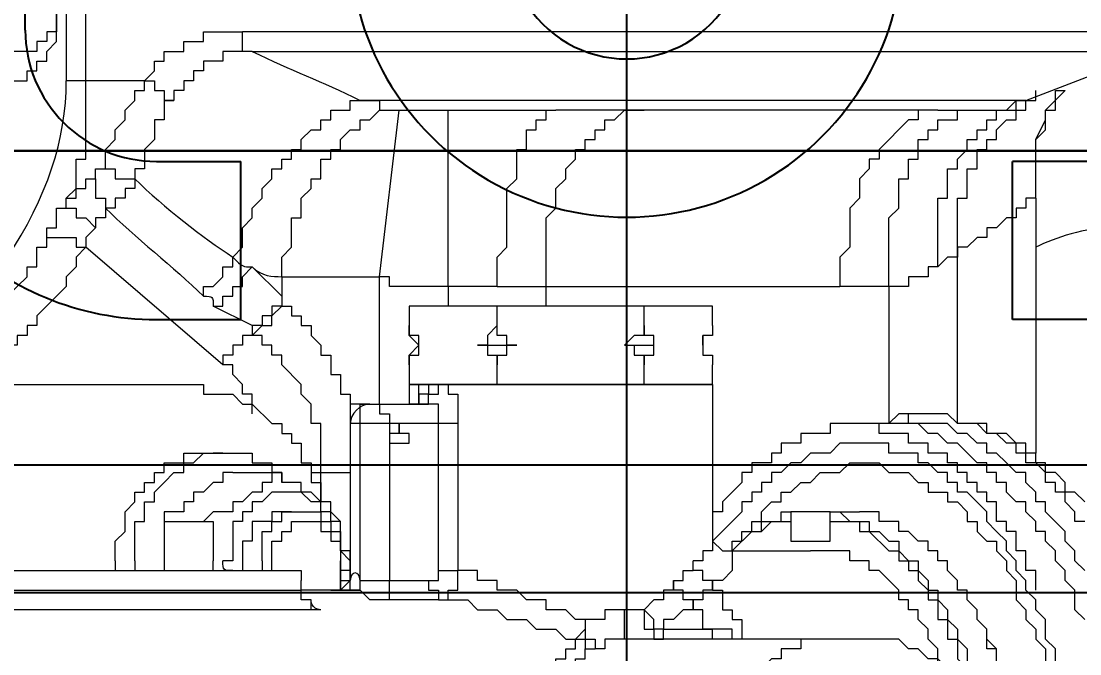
# Model space of a CAD drawing. Header units: millimetres. Extents: x 25083 to 52777, y 24772 to 45779.
# Drawn here: x 39135.67 to 39175.81, y 33465.83 to 33489.81 of the extents above; entities that cross this region are included whole.
import ezdxf

# ---------------------------------------------------------------- set-up
doc = ezdxf.new("R2010")
doc.units = ezdxf.units.MM
doc.layers.add('小车', color=7, linetype='Continuous')
doc.styles.get("Standard").update_dxf_attribs({"font": ''})
doc.styles.get('Standard').set_extended_font_data('SimSun')
doc.dimstyles.new('15', dxfattribs={"dimtxt": 15, "dimasz": 10, "dimexe": 2, "dimexo": 1, "dimgap": 1, "dimtad": 1, "dimdsep": 46, "dimtxsty": 'Standard', "dimcen": 2.5, "dimadec": 0, "dimazin": 0, "dimtfac": 1, "dimtmove": 2, "dimatfit": 3, "dimfxl": 1, "dimtolj": 1, "dimarcsym": 0})
doc.dimstyles.new('ISO-25', dxfattribs={"dimtxt": 2.5, "dimasz": 2.5, "dimexe": 1.25, "dimexo": 0.625, "dimtad": 1, "dimtxsty": 'Standard', "dimcen": 2.5, "dimadec": 0, "dimazin": 0, "dimtfac": 1, "dimtmove": 0, "dimatfit": 3, "dimfxl": 1, "dimarcsym": 0})

# ---------------------------------------------------------------- blocks, each defined once
blk = doc.blocks.new('A$C6E4F4F8B')
for p, q in [((62.1, 63.918), (62.1, 6.083)), ((62.5, 52.832), (62.5, 49.634)), ((68.5, 52.832), (68.5, 49.634)), ((68.5, 49.634), (62.5, 49.634)), ((62.5, 17.168), (62.5, 20.366)), ((68.5, 20.366), (62.5, 20.366)), ((68.5, 17.168), (68.5, 20.366)), ((57.528, 12.195), (40.154, 12.195))]:
    blk.add_line(p, q)
at = {"color": 6, "ltscale": 15}
blk.add_line((74, 6.083), (74, 63.918), dxfattribs=at)
at = {"ltscale": 15}
blk.add_arc((54.117, 35), 10.5, 270, 90, dxfattribs=at)
for centre, radius, end in [((54.117, 35), 4.5, 90), ((57.528, 17.168), 10.973, 0), ((57.528, 17.168), 4.973, 0)]:
    blk.add_arc(centre, radius, 270, end)
blk = doc.blocks.new('*D925')
at = {"color": 0, "lineweight": -2}
for p, q in [((29677.862, 34881.662), (29677.862, 32448.293)), ((40733.017, 34757.645), (40733.017, 32448.293)), ((29680.362, 32449.543), (40730.517, 32449.543))]:
    blk.add_line(p, q, dxfattribs=at)
at = {"color": 0}
for points in [[(29680.362, 32449.96), (29680.362, 32449.127), (29677.862, 32449.543)], [(40730.517, 32449.127), (40730.517, 32449.96), (40733.017, 32449.543)]]:
    blk.add_solid(points, dxfattribs=at)
at = {"layer": 'DEFPOINTS', "color": 0}
for p in [(29677.862, 34882.287), (40733.017, 34758.27), (40733.017, 32449.543)]:
    blk.add_point(p, dxfattribs=at)
at = {"color": 0, "insert": (35205.439, 32451.628), "char_height": 2.5, "attachment_point": 5}
blk.add_mtext('11055,15', dxfattribs=at)
blk = doc.blocks.new('zw$D2F4')
at = {"color": 7, "lineweight": 5}
for points in [[(296.716, 369.502), (296.716, 349.077)], [(296.716, 360.59), (297.087, 360.218), (297.087, 359.104), (297.459, 359.104), (297.459, 358.733), (297.83, 358.361), (297.83, 357.99), (298.201, 357.99), (298.201, 357.247), (298.573, 357.247), (298.573, 356.876), (298.944, 356.876), (298.944, 356.505), (299.315, 356.505), (299.315, 356.133), (299.687, 356.133), (300.058, 355.762), (300.429, 355.391), (300.801, 355.019), (301.172, 355.019), (301.172, 354.648), (301.915, 354.648), (301.915, 354.276), (302.286, 354.276)], [(289.66, 358.733), (289.66, 344.621)], [(301.915, 352.791), (301.544, 353.162), (301.172, 353.162), (300.801, 353.534), (300.429, 353.534), (299.315, 354.648), (298.944, 354.648), (298.944, 355.019), (298.573, 355.019), (298.573, 355.391), (298.201, 355.391), (298.201, 355.762), (297.83, 355.762), (297.83, 356.133), (297.459, 356.133), (297.459, 356.505), (297.087, 356.876), (297.087, 357.247), (296.716, 357.247), (296.716, 357.99)], [(288.175, 343.878), (288.175, 356.133)], [(308.228, 356.133), (308.228, 355.019), (308.599, 355.019), (308.599, 354.648), (308.971, 354.648), (308.971, 354.276), (309.342, 354.276), (309.713, 353.905), (311.199, 353.905), (311.199, 353.534), (312.684, 353.534)], [(288.917, 355.762), (288.917, 344.621)], [(312.684, 353.534), (311.942, 353.534), (311.57, 353.905), (310.085, 353.905), (310.085, 354.276), (309.713, 354.276), (309.713, 354.648), (309.342, 354.648), (309.342, 355.762)], [(302.286, 354.276), (302.286, 353.162), (301.915, 353.162), (301.915, 352.791)], [(302.286, 354.276), (302.658, 354.276), (302.658, 353.905), (303.4, 353.905), (303.4, 353.534)], [(303.4, 353.534), (303.4, 353.162), (303.029, 353.162), (303.029, 352.791), (302.658, 352.42)], [(303.4, 353.534), (303.772, 353.534), (303.772, 353.162), (304.143, 353.162), (304.143, 352.791), (304.514, 352.791), (304.514, 352.42)], [(303.4, 353.534), (303.772, 353.534), (304.143, 353.162), (305.257, 353.162), (305.257, 352.791), (308.228, 352.791)], [(316.027, 353.534), (308.228, 353.534)], [(308.228, 350.563), (308.228, 353.534)], [(297.459, 347.592), (301.915, 352.791)], [(302.658, 352.42), (302.286, 352.791), (301.915, 352.791)], [(308.228, 352.791), (314.912, 352.791)], [(303.4, 352.048), (303.029, 352.048), (303.029, 352.42), (302.658, 352.42)], [(304.514, 352.42), (303.772, 352.42), (303.772, 352.048), (303.4, 352.048)], [(304.514, 352.42), (304.886, 352.42), (304.886, 352.048)], [(290.031, 351.677), (290.774, 351.677), (291.145, 351.306), (291.888, 351.306), (292.26, 350.934), (292.631, 350.934), (292.631, 350.563), (293.002, 350.563), (293.002, 350.192), (293.374, 350.192), (293.374, 349.82), (293.745, 349.82), (293.745, 349.077), (294.116, 349.077), (294.116, 347.963)], [(304.514, 350.934), (304.143, 350.934), (304.143, 351.306), (303.772, 351.306), (303.772, 351.677), (303.4, 351.677), (303.4, 352.048)], [(304.886, 352.048), (304.886, 351.677), (304.514, 351.677), (304.514, 350.934)], [(304.886, 352.048), (305.628, 352.048), (306, 351.677), (306.371, 351.677), (306.743, 351.306), (307.114, 351.306), (307.485, 350.934), (307.857, 350.934), (307.857, 350.563), (308.228, 350.563)], [(290.031, 350.934), (291.517, 350.934), (291.517, 350.563), (292.26, 350.563), (292.26, 350.192), (292.631, 350.192), (293.002, 349.82), (293.374, 349.449), (293.374, 349.077), (293.745, 349.077), (293.745, 348.706), (294.116, 348.335), (294.116, 347.592)], [(307.485, 349.449), (307.485, 349.82), (306.743, 349.82), (306.743, 350.192), (306, 350.192), (305.628, 350.563), (304.886, 350.563), (304.886, 350.934), (304.514, 350.934)], [(308.228, 350.563), (308.228, 350.192), (307.857, 350.192), (307.857, 349.82), (307.485, 349.82), (307.485, 349.449)], [(308.228, 350.563), (308.599, 350.192), (308.971, 350.192), (308.971, 349.82), (309.342, 349.82), (309.342, 349.077), (309.713, 349.077), (309.713, 348.335), (310.085, 348.335), (310.085, 346.849)], [(291.517, 349.82), (290.031, 349.82)], [(291.517, 349.82), (291.517, 348.335)], [(293.374, 347.221), (293.374, 347.592), (293.002, 347.592), (293.002, 347.963), (292.631, 348.335), (292.631, 348.706), (292.26, 348.706), (292.26, 349.077), (291.888, 349.077), (291.888, 349.82), (291.517, 349.82)], [(309.342, 346.478), (309.342, 347.592), (308.971, 347.592), (308.971, 348.335), (308.599, 348.335), (308.599, 348.706), (308.228, 348.706), (308.228, 349.077), (307.857, 349.077), (307.857, 349.449), (307.485, 349.449)], [(296.716, 349.077), (296.716, 348.335), (296.344, 348.335), (296.344, 347.221), (295.973, 346.849), (295.973, 346.478), (295.23, 345.735), (295.23, 345.364), (294.859, 345.364), (294.859, 344.993), (294.488, 344.993), (294.488, 344.621), (293.745, 344.621), (293.745, 344.25), (293.002, 344.25), (293.002, 343.878), (292.26, 343.878)], [(291.517, 348.335), (291.517, 347.963), (290.031, 347.963)], [(293.374, 345.735), (293.002, 345.735), (293.002, 346.107), (292.631, 346.107), (292.631, 346.478), (292.26, 346.849), (292.26, 347.221), (291.888, 347.221), (291.888, 347.963), (291.517, 348.335)], [(300.058, 348.335), (300.429, 348.335), (300.429, 347.963), (300.801, 347.592), (301.172, 347.592), (301.172, 347.221), (301.544, 347.221)], [(294.116, 347.592), (294.116, 347.963)], [(298.944, 346.478), (299.687, 347.963)], [(299.687, 347.963), (299.687, 347.592), (300.058, 347.592), (300.058, 347.221), (300.429, 347.221), (300.429, 346.849), (300.801, 346.849), (301.172, 346.478)], [(290.031, 342.764), (290.403, 343.136), (291.517, 343.136), (291.517, 343.507), (291.888, 343.507), (291.888, 343.878), (292.26, 343.878), (292.26, 344.25), (292.631, 344.621), (292.631, 345.735), (292.26, 346.107), (292.26, 346.478), (291.888, 346.478), (291.888, 346.849), (291.517, 346.849), (291.517, 347.221), (290.031, 347.221), (290.031, 347.592)], [(294.116, 347.592), (294.116, 346.478), (293.745, 346.478), (293.745, 345.735), (293.374, 345.735), (293.374, 345.364), (293.002, 345.364)], [(295.602, 346.478), (296.344, 346.478), (296.344, 346.849), (296.716, 346.849), (297.087, 347.221), (297.459, 347.221), (297.459, 347.592)], [(298.573, 346.478), (298.573, 346.849), (298.201, 346.849), (298.201, 347.221), (297.83, 347.221), (297.83, 347.592), (297.459, 347.592)], [(293.374, 347.221), (293.374, 345.735)], [(301.544, 347.221), (301.915, 346.849), (302.658, 346.849), (303.029, 346.478), (303.4, 346.478), (303.772, 346.107), (304.143, 346.107), (304.514, 345.735), (304.886, 345.735), (304.886, 345.364), (305.257, 345.364), (305.257, 344.993), (305.628, 344.993), (305.628, 344.621), (306, 344.621), (306.371, 344.25), (306.371, 343.878), (306.743, 343.878), (306.743, 343.507), (307.114, 343.507), (307.114, 342.764), (307.485, 342.764), (307.485, 342.393)], [(293.374, 343.878), (295.23, 343.878), (295.23, 344.25), (295.973, 344.25), (296.344, 344.621), (296.716, 344.621), (297.459, 345.364), (297.83, 345.364), (297.83, 345.735), (298.201, 345.735), (298.201, 346.107), (298.573, 346.107), (298.573, 346.478)], [(298.573, 346.478), (298.944, 346.107), (298.944, 345.735), (299.315, 345.735), (299.687, 345.364)], [(300.058, 345.364), (299.687, 345.364), (299.687, 345.735), (299.315, 345.735), (299.315, 346.107), (298.944, 346.107), (298.944, 346.478)], [(301.172, 346.478), (300.058, 345.364)], [(309.342, 346.478), (309.342, 346.849), (310.085, 346.849)], [(309.342, 346.478), (309.342, 312.313)], [(310.085, 311.57), (310.085, 346.849)], [(290.031, 346.107), (291.145, 346.107), (291.145, 345.735), (291.517, 345.735), (291.517, 345.364), (291.888, 345.364), (291.888, 344.621)], [(290.031, 345.735), (290.774, 345.735), (290.774, 345.364), (291.145, 345.364), (291.145, 344.993), (291.517, 344.993), (291.517, 344.25)], [(291.517, 343.136), (291.888, 343.507), (292.26, 343.507), (292.26, 343.878), (292.631, 344.25), (292.631, 344.621), (293.002, 344.621), (293.002, 345.364), (293.374, 345.364), (293.374, 345.735)], [(299.687, 345.364), (299.687, 344.993), (299.315, 344.993), (299.315, 344.621), (298.944, 344.621), (298.944, 344.25), (298.573, 344.25), (298.201, 343.878), (297.83, 343.878), (297.83, 343.507), (297.087, 343.507), (297.087, 343.136), (296.344, 343.136), (296.344, 342.764), (295.973, 342.764), (295.602, 342.764)], [(300.801, 345.364), (300.058, 345.364)], [(300.801, 345.364), (300.801, 341.65)], [(300.801, 345.364), (301.544, 345.364), (301.915, 344.993), (303.029, 344.993), (303.029, 344.621), (303.772, 344.621), (304.143, 344.25), (304.514, 344.25), (304.514, 343.878), (305.257, 343.878), (305.257, 343.507), (305.628, 343.507), (305.628, 343.136), (306, 343.136), (306.371, 342.764), (306.371, 342.393), (306.743, 342.393), (306.743, 342.022), (307.114, 341.65), (307.114, 340.908)], [(288.546, 344.25), (288.546, 344.621), (288.917, 344.621)], [(288.917, 343.136), (288.917, 344.621)], [(288.917, 344.621), (289.289, 344.621)], [(289.66, 344.621), (289.289, 344.621)], [(291.888, 344.621), (291.888, 343.878), (291.517, 343.878), (291.517, 343.507), (291.145, 343.507), (291.145, 343.136), (290.031, 343.136)], [(288.175, 343.878), (288.175, 344.25), (288.546, 344.25)], [(291.517, 344.25), (291.517, 343.878), (291.145, 343.878), (291.145, 343.507), (290.774, 343.507), (290.774, 343.136), (290.031, 343.136)], [(293.374, 344.25), (293.374, 342.764)], [(292.26, 343.878), (293.374, 343.878)], [(288.917, 343.507), (288.917, 343.136), (290.031, 343.136)], [(289.289, 342.764), (288.917, 343.136)], [(288.917, 343.136), (289.289, 343.136), (289.289, 342.764), (290.031, 342.764)], [(288.917, 343.136), (288.917, 342.764), (289.289, 342.764)], [(290.031, 342.764), (289.66, 342.764), (289.66, 343.136), (288.917, 343.136)], [(288.917, 343.136), (290.031, 343.136)], [(290.031, 342.764), (290.403, 342.764), (290.403, 343.136), (291.517, 343.136)], [(288.546, 341.279), (288.546, 342.022), (288.917, 342.393), (288.917, 342.764)], [(288.917, 342.764), (288.917, 342.393), (289.289, 342.393)], [(295.23, 342.764), (289.289, 342.764)], [(295.23, 342.764), (289.289, 342.764)], [(295.23, 339.422), (295.23, 342.764)], [(295.973, 342.022), (295.973, 342.764), (295.602, 342.764), (295.23, 342.764)], [(289.289, 342.393), (295.23, 342.393)], [(289.289, 342.393), (289.289, 341.279)], [(295.23, 342.393), (295.973, 342.393), (295.973, 342.022), (295.973, 341.65)], [(307.485, 342.393), (307.485, 341.65), (307.114, 341.65), (307.114, 340.908)], [(307.485, 317.141), (307.485, 342.393)], [(295.973, 341.65), (295.602, 341.65), (295.602, 341.279), (295.23, 341.279)], [(295.973, 342.022), (295.973, 340.165)], [(295.973, 341.65), (300.801, 341.65)], [(300.429, 339.051), (300.429, 341.279), (300.801, 341.279), (300.801, 341.65)], [(300.801, 341.65), (307.114, 340.908)], [(288.546, 339.422), (288.546, 341.279)], [(288.546, 341.279), (289.289, 341.279)], [(295.23, 341.279), (289.289, 341.279)], [(289.289, 341.279), (289.289, 339.793)], [(294.859, 341.279), (294.488, 341.279), (294.488, 340.908)], [(295.23, 340.908), (294.859, 340.908), (294.859, 341.279)], [(294.488, 340.908), (294.488, 340.536), (294.859, 340.536)], [(294.859, 340.536), (294.859, 340.908), (295.23, 340.908)], [(307.114, 340.908), (307.114, 339.051)], [(295.973, 340.165), (295.973, 340.536)], [(296.716, 340.536), (295.973, 340.536)], [(297.459, 340.536), (296.716, 340.536)], [(296.716, 340.536), (296.716, 329.024)], [(296.716, 329.024), (296.716, 340.536)], [(297.83, 340.536), (297.459, 340.536)], [(297.459, 340.536), (297.83, 340.536), (297.83, 340.165), (298.201, 340.165)], [(298.201, 340.165), (297.83, 340.536)], [(298.201, 340.165), (298.573, 340.536)], [(298.201, 340.165), (298.573, 340.165), (298.573, 340.536), (298.944, 340.536)], [(298.944, 340.536), (298.573, 340.536)], [(299.687, 340.536), (298.944, 340.536)], [(299.687, 329.024), (299.687, 340.536)], [(295.23, 339.422), (295.973, 339.422), (295.973, 339.793), (295.973, 340.165)], [(295.973, 340.165), (296.716, 340.165), (296.716, 339.793)], [(296.716, 339.793), (296.344, 339.793), (296.344, 340.165), (295.973, 340.165)], [(295.973, 340.165), (295.973, 339.793), (296.344, 339.793), (296.344, 339.422), (296.716, 339.422)], [(289.289, 339.793), (288.917, 339.793), (288.917, 339.422), (288.546, 339.422)], [(289.289, 339.793), (289.289, 339.422), (289.66, 339.422)], [(288.546, 339.422), (288.546, 338.308), (288.175, 337.937), (288.175, 337.194), (287.803, 336.823), (287.803, 336.08), (287.432, 335.709), (287.432, 334.966), (287.061, 334.594), (287.061, 334.223)], [(288.546, 339.422), (288.546, 339.051), (288.917, 339.051), (288.917, 338.679), (289.289, 338.679), (289.66, 338.679)], [(289.66, 339.422), (295.23, 339.422)], [(289.66, 339.422), (289.66, 338.679)], [(295.23, 338.679), (295.23, 339.422)], [(296.716, 339.422), (296.716, 339.051)], [(296.716, 339.051), (296.344, 339.051), (296.344, 338.679), (295.23, 338.679)], [(300.429, 339.051), (299.687, 339.051)], [(300.429, 339.051), (307.114, 339.051)], [(300.429, 337.194), (300.429, 339.051)], [(287.803, 333.852), (287.803, 334.223), (288.175, 334.594), (288.175, 335.337), (288.546, 335.337), (288.546, 336.08), (288.917, 336.451), (288.917, 337.194), (289.289, 337.194), (289.289, 337.937), (289.66, 337.937), (289.66, 338.679)], [(295.23, 338.679), (289.66, 338.679)], [(298.201, 337.937), (298.201, 337.565), (297.83, 337.565), (297.83, 337.194), (297.459, 337.194)], [(298.201, 337.937), (298.201, 336.451)], [(298.944, 337.194), (298.573, 337.565), (298.201, 337.565), (298.201, 337.937)], [(281.49, 336.823), (281.861, 336.823), (282.233, 336.451), (283.718, 336.451), (283.718, 336.08), (284.832, 336.08), (284.832, 335.709), (285.204, 335.709), (285.575, 335.337), (285.946, 335.337), (285.946, 334.966), (286.318, 334.966), (286.318, 334.594), (286.689, 334.594), (286.689, 334.223), (287.061, 334.223)], [(296.716, 337.194), (297.459, 337.194)], [(297.459, 337.194), (297.83, 337.194), (297.83, 336.823), (298.201, 336.823), (298.201, 336.451)], [(298.201, 336.451), (298.201, 336.823), (298.573, 336.823), (298.573, 337.194), (298.944, 337.194)], [(298.944, 337.194), (299.687, 337.194)], [(300.429, 337.194), (300.429, 324.196)], [(300.429, 337.194), (301.544, 337.194), (301.915, 336.823), (304.143, 336.823), (304.514, 336.451), (305.628, 336.451), (305.628, 336.08), (306, 336.08), (306.371, 336.08), (306.371, 335.709), (306.743, 335.709), (306.743, 335.337), (307.114, 335.337), (307.114, 334.966)], [(281.49, 335.337), (282.976, 335.337), (283.347, 334.966), (284.461, 334.966), (284.832, 334.594), (285.575, 334.594), (285.575, 334.223), (285.946, 334.223), (286.318, 334.223), (286.318, 333.852), (286.689, 333.852), (286.689, 333.48)], [(299.687, 335.337), (300.429, 335.337)], [(300.429, 335.337), (303.029, 335.337), (303.4, 334.966), (304.143, 334.966), (304.514, 334.594), (304.886, 334.594), (305.257, 334.223), (305.628, 334.223), (305.628, 333.852), (306, 333.852), (306, 333.48), (306.371, 333.48), (306.371, 333.109), (306.743, 333.109), (306.743, 332.738), (307.114, 332.366), (307.114, 331.624)], [(307.114, 320.483), (307.114, 334.966)], [(287.061, 334.223), (287.061, 333.852), (286.689, 333.852), (286.689, 333.48)], [(287.803, 333.852), (287.432, 333.852), (287.061, 334.223)], [(287.803, 333.852), (287.061, 333.852), (287.061, 333.48), (286.689, 333.48)], [(288.175, 332.366), (288.175, 333.109), (287.803, 333.109), (287.803, 333.852)], [(287.061, 331.995), (287.061, 333.109), (286.689, 333.109), (286.689, 333.48)], [(287.061, 331.995), (287.061, 332.366), (288.175, 332.366)], [(288.175, 331.624), (288.175, 332.366)], [(298.201, 332.366), (298.201, 331.995), (297.83, 331.995), (297.83, 331.624), (297.459, 331.624)], [(298.201, 332.366), (298.201, 331.252)], [(298.944, 331.624), (298.573, 331.624), (298.573, 331.995), (298.201, 332.366)], [(287.061, 330.881), (287.061, 331.995)], [(288.175, 331.624), (287.432, 331.624), (287.432, 331.252), (287.061, 331.252), (287.061, 330.881)], [(287.432, 330.881), (287.432, 331.252), (287.803, 331.252), (288.175, 331.624)], [(289.289, 330.51), (288.917, 330.51), (288.917, 330.881), (288.546, 330.881), (288.546, 331.252), (288.175, 331.624)], [(296.716, 331.624), (297.459, 331.624)], [(297.459, 331.624), (297.83, 331.624), (297.83, 331.252), (298.201, 331.252)], [(298.201, 331.252), (298.573, 331.252), (298.573, 331.624), (298.944, 331.624)], [(298.944, 331.624), (299.687, 331.624)], [(287.061, 323.825), (287.061, 330.881)], [(287.061, 330.881), (287.432, 330.881)], [(288.546, 329.767), (288.175, 329.767), (288.175, 330.138), (287.803, 330.51), (287.803, 330.881), (287.432, 330.881)], [(287.432, 330.881), (287.432, 329.024)], [(288.546, 329.767), (288.546, 330.138), (288.917, 330.138), (288.917, 330.51), (289.289, 330.51)], [(289.289, 330.51), (289.289, 330.138), (289.66, 330.138), (289.66, 329.767), (290.031, 329.767)], [(287.061, 323.825), (287.061, 325.682), (286.689, 325.682), (286.689, 326.425), (286.318, 326.425), (286.318, 326.796), (285.575, 327.539), (285.575, 327.91), (285.204, 327.91), (284.832, 328.281), (284.461, 328.653), (284.09, 328.653), (284.09, 329.024), (283.347, 329.024), (283.347, 329.395), (282.604, 329.395), (282.233, 329.767), (281.119, 329.767), (280.747, 330.138), (280.005, 330.138)], [(287.432, 329.024), (287.432, 329.395), (288.175, 329.395), (288.175, 329.767), (288.546, 329.767)], [(288.917, 329.024), (288.917, 329.395), (288.546, 329.395), (288.546, 329.767)], [(288.917, 329.024), (289.289, 329.024), (289.289, 329.395), (289.66, 329.395), (289.66, 329.767), (290.031, 329.767)], [(290.774, 329.024), (290.403, 329.024), (290.403, 329.395), (290.031, 329.395), (290.031, 329.767)], [(297.83, 329.395), (297.83, 329.024), (297.459, 329.024)], [(298.201, 329.395), (297.83, 329.395)], [(298.201, 329.395), (297.83, 329.395)], [(298.201, 329.395), (298.573, 329.395)], [(298.573, 329.395), (298.201, 329.395)], [(298.944, 329.024), (298.573, 329.024), (298.573, 329.395)], [(288.917, 329.024), (288.917, 328.653), (288.175, 328.653), (288.175, 328.281), (287.803, 328.281), (287.803, 327.91), (287.061, 327.91)], [(287.061, 328.281), (287.432, 328.281), (287.432, 329.024)], [(287.061, 329.024), (287.432, 329.024)], [(290.403, 328.653), (290.403, 328.281), (290.031, 328.281), (289.66, 328.281), (289.289, 328.653), (289.289, 329.024), (288.917, 329.024)], [(290.403, 328.653), (290.774, 329.024)], [(296.716, 329.024), (290.774, 329.024)], [(293.374, 320.111), (293.374, 320.483), (293.745, 320.854), (293.745, 321.226), (294.116, 321.226), (294.116, 322.34), (294.488, 322.34), (294.488, 324.196), (294.116, 324.568), (294.116, 325.31), (293.745, 325.682), (293.745, 326.053), (293.374, 326.425), (293.374, 326.796), (293.002, 326.796), (293.002, 327.167), (292.631, 327.167), (292.631, 327.539), (292.26, 327.539), (292.26, 327.91), (291.888, 327.91), (290.774, 329.024)], [(294.116, 320.111), (294.116, 320.854), (294.488, 320.854), (294.488, 321.597), (294.859, 321.597), (294.859, 322.711), (295.23, 322.711), (295.23, 324.568), (294.859, 324.568), (294.859, 325.682), (294.488, 325.682), (294.488, 326.425), (294.116, 326.425), (294.116, 326.796), (293.745, 326.796), (293.745, 327.539), (293.374, 327.539), (293.374, 327.91), (293.002, 327.91), (292.26, 328.653), (291.888, 328.653), (291.888, 329.024)], [(296.716, 329.024), (297.459, 329.024)], [(298.944, 329.024), (299.687, 329.024)], [(290.403, 328.653), (290.403, 325.31)], [(290.403, 328.281), (290.774, 328.281), (290.774, 327.91), (291.145, 327.91), (291.145, 327.167), (291.517, 327.167), (291.517, 326.425), (291.888, 326.425), (291.888, 326.053)], [(290.403, 328.281), (291.145, 327.539), (291.145, 327.167), (291.517, 326.796), (291.517, 326.053)], [(290.774, 328.281), (290.774, 327.91), (291.145, 327.91), (291.145, 327.539), (291.517, 327.539), (291.517, 327.167), (291.888, 327.167), (292.26, 326.796), (292.26, 326.425), (292.631, 326.425), (292.631, 326.053), (293.002, 325.682)], [(291.517, 326.053), (290.774, 326.053)], [(290.774, 326.053), (290.774, 324.568)], [(291.888, 326.053), (291.517, 326.053)], [(291.888, 324.939), (291.888, 326.053)], [(293.002, 325.682), (293.002, 325.31), (293.374, 324.939), (293.374, 324.196), (293.745, 323.825), (293.745, 322.711), (293.374, 322.34), (293.374, 321.597), (293.002, 321.226), (293.002, 320.854), (292.631, 320.854), (292.631, 320.483), (292.631, 320.111), (292.26, 320.111), (292.26, 319.74), (291.888, 319.369), (291.517, 319.369), (291.517, 318.997), (291.145, 318.997), (290.774, 318.626), (290.774, 318.255), (290.403, 318.255), (290.031, 317.883), (289.66, 317.883), (289.289, 317.512), (288.546, 317.512), (288.175, 317.141), (287.803, 317.141), (287.432, 316.769), (287.061, 316.769), (286.689, 316.398), (285.946, 316.398)], [(285.946, 320.111), (286.318, 320.483), (286.689, 320.483), (287.061, 320.854), (287.432, 320.854), (287.803, 321.226), (288.175, 321.226), (288.175, 321.597), (288.546, 321.597), (288.546, 321.968), (288.917, 321.968), (289.66, 322.711), (289.66, 323.082), (290.031, 323.082), (290.031, 323.454), (290.031, 323.825), (290.403, 323.825), (290.403, 325.31)], [(291.517, 324.568), (291.888, 324.568), (291.888, 324.939)], [(291.517, 324.568), (291.517, 323.454), (291.145, 323.454), (291.145, 323.082), (290.403, 322.34), (290.403, 321.968), (290.031, 321.968), (290.031, 321.597), (289.66, 321.597), (289.66, 321.226), (289.289, 321.226), (288.917, 320.854), (288.546, 320.854), (288.546, 320.483), (287.803, 320.483), (287.803, 320.111), (287.061, 320.111), (287.061, 319.74), (286.318, 319.74), (285.946, 319.369), (285.204, 319.369), (284.832, 318.997)], [(290.774, 324.568), (291.517, 324.568)], [(290.774, 324.568), (291.517, 324.568)], [(291.517, 324.568), (291.888, 324.568), (291.888, 324.196)], [(291.888, 324.196), (291.517, 323.825), (291.517, 323.082), (291.145, 323.082), (291.145, 322.711), (290.774, 322.34), (290.774, 321.968), (290.403, 321.968), (290.031, 321.597), (290.031, 321.226), (289.66, 321.226), (289.289, 320.854), (288.917, 320.854), (288.917, 320.483), (288.546, 320.483), (288.175, 320.111), (287.803, 320.111), (287.432, 319.74), (287.061, 319.74), (286.689, 319.369), (285.946, 319.369), (285.575, 318.997), (284.461, 318.997), (284.461, 318.626)], [(291.888, 324.196), (291.888, 323.454)], [(300.429, 322.34), (300.429, 324.196)], [(307.114, 320.483), (307.114, 321.226), (306.743, 321.226), (306.743, 321.597), (305.628, 322.711), (305.257, 322.711), (305.257, 323.082), (304.886, 323.082), (304.514, 323.454), (303.772, 323.454), (303.4, 323.825), (301.915, 323.825), (301.544, 324.196), (300.429, 324.196)], [(284.09, 318.626), (284.461, 318.626), (284.461, 318.997), (284.832, 318.997), (284.832, 319.369), (285.204, 319.369), (285.204, 319.74), (285.575, 319.74), (285.575, 320.111), (285.946, 320.111), (285.946, 320.483), (286.318, 320.483), (286.318, 320.854), (286.689, 321.226), (286.689, 321.597), (287.061, 321.968), (287.061, 323.825)], [(289.66, 314.912), (290.031, 315.284), (290.403, 315.284), (290.774, 315.655), (291.145, 315.655), (291.888, 316.398), (292.26, 316.398), (292.26, 316.769), (292.631, 316.769), (293.002, 317.141), (293.374, 317.141), (293.374, 317.512), (293.745, 317.883), (294.116, 318.255), (294.116, 318.626), (294.488, 318.626), (294.488, 318.997), (294.859, 319.369), (294.859, 319.74), (295.23, 320.111), (295.23, 321.597), (295.602, 321.597), (295.602, 321.968), (295.23, 322.34), (295.23, 323.454)], [(287.803, 314.912), (288.175, 315.284), (288.917, 315.284), (289.289, 315.655), (289.66, 315.655), (290.031, 316.027), (290.403, 316.027), (290.774, 316.398), (291.145, 316.398), (291.145, 316.769), (291.517, 316.769), (291.888, 317.141), (292.26, 317.141), (292.26, 317.512), (292.631, 317.883), (293.002, 317.883), (293.002, 318.255), (293.374, 318.255), (293.374, 318.626), (293.745, 318.626), (293.745, 318.997), (294.488, 319.74), (294.488, 320.111), (294.859, 320.483), (294.859, 320.854), (295.23, 321.226), (295.23, 323.454)], [(290.031, 320.111), (290.031, 320.483), (290.403, 320.483), (290.403, 320.854), (290.774, 320.854), (290.774, 321.226), (291.145, 321.597), (291.145, 321.968), (291.517, 321.968), (291.517, 322.711), (291.888, 322.711), (291.888, 323.454)], [(291.517, 314.912), (291.517, 315.284), (291.888, 315.284), (292.26, 315.655), (292.631, 315.655), (292.631, 316.027), (293.002, 316.027), (293.002, 316.398), (293.374, 316.398), (293.745, 316.769), (293.745, 317.141), (294.116, 317.141), (294.116, 317.512), (294.488, 317.512), (294.488, 317.883), (294.859, 318.255), (294.859, 318.626), (295.23, 318.997), (295.23, 319.74), (295.602, 320.111), (295.602, 321.968)], [(300.429, 322.34), (295.23, 322.34)], [(301.172, 320.483), (301.172, 320.854), (300.801, 320.854), (300.801, 321.597), (300.429, 321.597), (300.429, 322.34)], [(300.429, 322.34), (303.029, 322.34), (303.4, 321.968), (304.514, 321.968), (304.514, 321.597), (305.257, 321.597), (305.257, 321.226), (305.628, 321.226), (306, 321.226), (306, 320.854), (306.371, 320.854), (306.371, 320.483), (306.743, 320.483), (306.743, 319.74), (307.114, 319.74), (307.114, 319.369)], [(301.915, 319.74), (301.544, 319.74), (301.544, 320.111), (301.172, 320.483)], [(301.172, 320.483), (303.772, 320.483), (303.772, 320.111), (304.886, 320.111), (304.886, 319.74), (305.257, 319.74), (305.628, 319.369), (306, 319.369), (306, 318.997), (306.371, 318.997), (306.371, 318.626), (306.743, 318.626), (306.743, 318.255), (307.114, 318.255), (307.114, 317.512), (307.485, 317.512), (307.485, 317.141)], [(307.114, 320.483), (307.114, 319.369)], [(281.119, 315.284), (283.347, 315.284), (284.09, 315.655), (285.575, 315.655), (285.946, 316.027), (286.689, 316.027), (287.061, 316.398), (287.803, 316.398), (288.175, 316.769), (288.546, 316.769), (288.917, 317.141), (289.289, 317.141), (289.66, 317.512), (290.031, 317.512), (290.403, 317.883), (290.774, 317.883), (291.145, 318.255), (291.517, 318.626), (291.888, 318.626), (292.631, 319.369), (292.631, 319.74), (293.002, 319.74), (293.002, 320.111), (293.374, 320.111)], [(288.546, 319.369), (288.917, 319.369), (288.917, 319.74), (289.289, 319.74), (289.66, 320.111), (290.031, 320.111)], [(293.745, 320.111), (294.116, 320.111)], [(293.745, 319.74), (293.745, 320.111)], [(293.374, 319.369), (293.374, 319.74)], [(293.374, 319.74), (293.745, 319.74)], [(295.23, 319.74), (301.915, 319.74)], [(303.772, 316.769), (303.772, 317.141), (303.4, 317.141), (303.4, 317.512), (303.029, 317.512), (303.029, 317.883), (302.658, 318.255), (302.658, 318.626), (302.286, 318.626), (302.286, 318.997), (301.915, 319.369), (301.915, 319.74)], [(301.915, 319.74), (303.772, 319.74), (303.772, 319.369), (304.886, 319.369), (304.886, 318.997), (305.628, 318.997), (305.628, 318.626), (306, 318.626), (306, 318.255), (306.371, 318.255), (306.743, 317.883), (306.743, 317.512), (307.114, 317.512), (307.114, 317.141), (307.485, 317.141), (307.485, 316.769), (307.857, 316.769)], [(282.976, 317.512), (284.461, 317.512), (284.832, 317.883), (285.946, 317.883), (285.946, 318.255), (286.689, 318.255), (287.061, 318.626), (287.432, 318.626), (287.803, 318.997), (288.175, 318.997), (288.546, 319.369)], [(282.976, 317.512), (284.461, 317.512), (284.832, 317.883), (285.946, 317.883), (285.946, 318.255), (286.689, 318.255), (286.689, 318.626), (287.432, 318.626), (287.803, 318.997), (288.175, 318.997), (288.546, 319.369)], [(293.002, 319.369), (293.374, 319.369)], [(293.002, 318.997), (293.002, 319.369)], [(307.114, 319.369), (307.114, 317.883), (307.485, 317.512), (307.485, 317.141)], [(292.26, 314.912), (292.631, 315.284), (292.631, 315.655), (293.002, 315.655), (293.374, 316.027), (293.374, 316.398), (293.745, 316.398), (293.745, 316.769), (294.116, 316.769), (294.116, 317.141), (294.488, 317.141), (294.488, 317.512), (294.859, 317.883), (294.859, 318.626), (295.23, 318.626), (295.23, 318.997)], [(292.631, 318.997), (293.002, 318.997)], [(292.631, 318.626), (292.631, 318.997)], [(292.26, 318.626), (292.631, 318.626)], [(292.26, 318.255), (292.26, 318.626)], [(291.517, 318.255), (291.888, 318.255)], [(291.517, 317.883), (291.517, 318.255)], [(291.888, 318.255), (292.26, 318.255)], [(291.145, 317.883), (291.517, 317.883)], [(291.145, 317.512), (291.145, 317.883)], [(290.403, 317.512), (290.774, 317.512)], [(290.403, 317.141), (290.403, 317.512)], [(290.774, 317.512), (291.145, 317.512)], [(288.917, 316.769), (289.289, 316.769)], [(289.289, 316.769), (289.66, 316.769)], [(289.66, 317.141), (290.031, 317.141)], [(289.66, 316.769), (289.66, 317.141)], [(290.031, 317.141), (290.403, 317.141)], [(303.772, 316.769), (294.116, 316.769)], [(303.772, 316.769), (294.116, 316.769)], [(303.772, 316.769), (306, 316.769), (306.743, 316.398), (307.114, 316.398), (307.857, 315.655)], [(303.772, 316.769), (306, 316.769), (306.371, 316.398), (307.114, 316.398), (307.114, 316.027), (307.485, 316.027), (307.857, 316.027), (307.857, 315.655)], [(307.485, 317.141), (309.342, 312.313)]]:
    blk.add_lwpolyline(points, dxfattribs=at)
at = {"color": 7, "lineweight": 0}
for points in [[(290.031, 346.849), (289.66, 346.849)], [(291.888, 344.993), (291.888, 345.735), (291.517, 345.735), (291.517, 346.478), (290.774, 346.478), (290.774, 346.849), (290.031, 346.849)], [(289.66, 345.735), (290.031, 345.735)], [(290.031, 345.735), (290.774, 345.735), (290.774, 345.364), (291.145, 345.364), (291.145, 344.993), (291.517, 344.993), (291.517, 344.621)], [(291.517, 344.621), (291.517, 343.878), (291.145, 343.878), (291.145, 343.507), (290.774, 343.507), (290.774, 343.136), (290.031, 343.136)], [(290.031, 343.136), (288.917, 343.136), (288.917, 343.507)]]:
    blk.add_lwpolyline(points, dxfattribs=at)
at = {"color": 7, "lineweight": 5}
for points in [[(301.544, 355.762), (303.772, 354.276), (306, 353.534), (308.228, 353.534)], [(304.514, 352.42), (304.514, 352.42), (304.514, 352.42), (304.514, 352.42)], [(290.031, 351.677), (289.66, 351.677), (289.66, 351.677), (289.66, 351.677)], [(303.4, 352.048), (302.286, 350.934), (301.172, 349.449), (300.058, 348.335)], [(290.031, 350.934), (289.66, 350.934), (289.66, 350.934), (289.66, 350.934)], [(304.514, 350.934), (303.4, 349.82), (302.286, 348.335), (301.544, 347.221)], [(290.031, 349.82), (289.66, 349.82), (289.66, 349.82), (289.66, 349.82)], [(300.058, 348.335), (300.058, 347.963), (300.058, 347.963), (299.687, 347.963)], [(289.66, 347.963), (289.66, 347.963), (289.66, 347.963), (290.031, 347.963)], [(289.66, 347.221), (289.66, 347.592), (289.66, 347.592), (290.031, 347.592)], [(301.544, 347.221), (301.172, 346.849), (301.172, 346.849), (301.172, 346.478)], [(298.944, 346.478), (298.573, 346.478), (298.573, 346.478), (298.573, 346.478)], [(301.172, 346.478), (300.801, 346.107), (300.801, 345.735), (300.801, 345.364)], [(309.342, 346.478), (308.599, 344.993), (308.228, 343.878), (307.485, 342.393)], [(290.031, 346.107), (289.66, 346.107), (289.66, 346.107), (289.66, 346.107)], [(289.66, 345.735), (289.66, 345.735), (289.66, 345.735), (290.031, 345.735)], [(300.058, 345.364), (300.058, 345.364), (300.058, 345.364), (299.687, 345.364)], [(288.546, 344.25), (288.546, 344.25), (288.546, 344.621), (288.546, 344.621)], [(288.175, 343.878), (288.175, 344.25), (288.546, 344.25), (288.546, 344.25)], [(288.917, 343.136), (288.917, 343.136), (288.917, 343.136), (288.917, 343.136)], [(288.917, 342.764), (288.917, 343.136), (288.917, 343.136), (288.917, 343.136)], [(289.289, 342.393), (289.66, 342.393), (289.66, 342.764), (289.289, 342.764)], [(295.973, 342.022), (295.973, 342.393), (295.602, 342.764), (295.23, 342.764)], [(295.973, 340.165), (295.973, 340.165), (295.973, 340.165), (295.973, 340.165)], [(296.716, 339.051), (296.716, 339.051), (296.716, 339.051), (296.716, 339.051)], [(307.114, 339.051), (307.114, 338.308), (307.114, 337.937), (307.114, 337.194)], [(307.114, 337.194), (307.114, 336.451), (307.114, 335.709), (307.114, 334.966)], [(290.403, 328.653), (290.403, 328.653), (290.403, 328.653), (290.403, 328.653)], [(288.546, 319.369), (288.546, 319.369), (288.546, 319.369), (288.546, 319.369)], [(302.658, 313.798), (302.658, 314.912), (302.286, 316.027), (301.915, 316.769)]]:
    blk.add_open_spline(points, degree=3, dxfattribs=at)
blk = doc.blocks.new('*D470')
at = {"layer": 'DEFPOINTS', "color": 0}
for p in [(36180.039, 116639.326), (36197.537, 116639.326), (36197.537, 116438.26)]:
    blk.add_point(p, dxfattribs=at)
at = {"layer": '小车', "color": 0, "linetype": 'Continuous', "lineweight": -2}
for p, q in [((36180.039, 116638.326), (36180.039, 116436.26)), ((36197.537, 116638.326), (36197.537, 116436.26)), ((36170.039, 116438.26), (36160.039, 116438.26)), ((36180.039, 116438.26), (36197.537, 116438.26)), ((36207.537, 116438.26), (36217.537, 116438.26))]:
    blk.add_line(p, q, dxfattribs=at)
at = {"layer": '小车', "color": 0}
for points in [[(36170.039, 116439.926), (36170.039, 116436.593), (36180.039, 116438.26)], [(36207.537, 116439.926), (36207.537, 116436.593), (36197.537, 116438.26)]]:
    blk.add_solid(points, dxfattribs=at)
at = {"layer": '小车', "color": 0, "insert": (36193.655, 116438.26), "char_height": 15, "attachment_point": 5}
blk.add_mtext('\\A1;17.5', dxfattribs=at)
blk = doc.blocks.new('A$C1A4175F5')
at = {"layer": '小车'}
dim = blk.add_linear_dim(base=(229.857, 249.006), p1=(212.358, 450.073), p2=(229.857, 450.073), dimstyle='15', override={"dimfxl": 0.18}, dxfattribs=at)
dim.commit()
dim.dimension.update_dxf_attribs({"geometry": '*D470', "text_midpoint": (225.974, 249.006), "dimtype": 128, "insert": (-35967.681, -116189.253)})
blk = doc.blocks.new('zw$50CE')
blk.add_blockref('zw$D2F4', (22.01, 103.569))
at = {"layer": '小车', "ltscale": 10, "xscale": -1, "rotation": 270}
blk.add_blockref('A$C1A4175F5', (47.032, 0), dxfattribs=at)

msp = doc.modelspace()

# ---------------------------------------------------------------- linework, layer by layer
for p, q in [((39158.63, 33290.649), (39158.63, 34123.983)), ((39158.63, 33298.504), (39158.63, 33742.462))]:
    msp.add_line(p, q)
at = {"ltscale": 15}
msp.add_line((29782.964, 33484.899), (40674.281, 33484.899), dxfattribs=at)
at = {"color": 1, "ltscale": 15}
msp.add_line((37659.964, 33468.149), (40674.281, 33468.149), dxfattribs=at)

# ---------------------------------------------------------------- block references
for name, p, rotation in [('zw$50CE', (39594.481, 33157.316), 90), ('A$C6E4F4F8B', (39123.63, 33546.999), 270)]:
    msp.add_blockref(name, p, dxfattribs=dict(rotation=rotation))

# ---------------------------------------------------------------- dimensions: what is measured, and where the dimension line sits
dim = msp.add_linear_dim(base=(40733.0166, 32449.5434), p1=(29677.8617, 34882.2868), p2=(40733.0166, 34758.2702), dimstyle='ISO-25')
dim.commit()
dim.dimension.update_dxf_attribs({"geometry": '*D925', "text_midpoint": (35205.4391, 32449.5434), "dimtype": 160})

doc.saveas('drawing.dxf')
